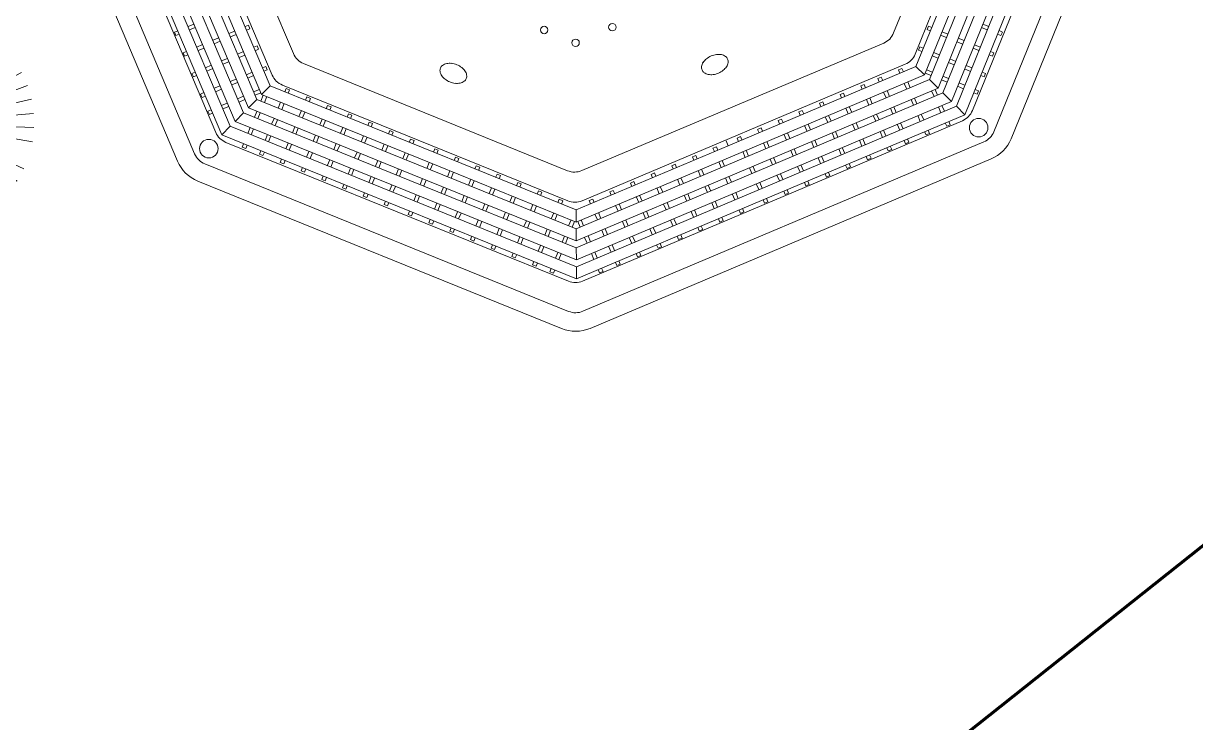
# Model space of a CAD drawing. Header units: millimetres. Extents: x 111 to 1506, y 14 to 566.
# Drawn here: x 240.35 to 243.505, y 124.364 to 126.247 of the extents above; entities that cross this region are included whole.
import ezdxf

# ---------------------------------------------------------------- set-up
doc = ezdxf.new("R2010")
doc.units = ezdxf.units.MM
for name, color, linetype, lineweight in [('G', 254, 'Continuous', 5), ('PALMERAS114', 114, 'Continuous', 5), ('PLUMA 0.05', 240, 'Continuous', 5)]:
    doc.layers.add(name, color=color, linetype=linetype, lineweight=lineweight)
doc.styles.add('ATTR', font='romans.shx', dxfattribs={"width": 0.8, "height": 2.52})

# ---------------------------------------------------------------- blocks, each defined once
blk = doc.blocks.new('EVG7')
for p, q in [((-3.91, 19.67), (-9.01, 58.4)), ((1.55, 19.67), (6.65, 58.4)), ((-9.21, 18.3), (-24.14, 54.35)), ((-6.59, 19.1), (-16.71, 56.87)), ((4.23, 19.1), (14.35, 56.87)), ((6.85, 18.3), (21.78, 54.35)), ((-13.82, 15.38), (-37.7, 46.51)), ((-11.62, 16.99), (-31.18, 50.87)), ((9.26, 16.99), (28.82, 50.87)), ((-16, 13.74), (-43.6, 41.34)), ((-17.84, 11.7), (-48.78, 35.44)), ((15.48, 11.7), (46.42, 35.44)), ((17.04, 9.43), (50.78, 28.91)), ((-20.59, 6.96), (-56.61, 21.87)), ((18.24, 6.96), (54.25, 21.87)), ((-21.61, 4.39), (-59.13, 14.44)), ((19.8, 1.68), (58.31, 6.74)), ((-22.19, -1.09), (-61.18, -1.09)), ((-22.16, -3.85), (-60.66, -8.92)), ((19.8, -3.85), (58.31, -8.92)), ((19.83, -1.09), (58.82, -1.09)), ((-20.59, -9.13), (-56.61, -24.05)), ((-19.4, -11.61), (-53.14, -31.09)), ((19.25, -6.56), (56.78, -16.62)), ((-17.84, -13.87), (-48.78, -37.61)), ((-13.82, -17.56), (-37.7, -48.69)), ((-11.62, -19.17), (-31.18, -53.05)), ((9.26, -19.17), (28.82, -53.05)), ((11.46, -17.56), (35.35, -48.69)), ((13.64, -15.91), (41.25, -43.51)), ((15.48, -13.87), (46.42, -37.61)), ((-9.21, -20.47), (-24.14, -56.52)), ((-6.59, -21.27), (-16.71, -59.04)), ((-3.91, -21.84), (-9.01, -60.57)), ((-1.18, -22.12), (-1.18, -61.09)), ((4.23, -21.27), (14.35, -59.04)), ((6.85, -20.47), (21.78, -56.52))]:
    blk.add_line(p, q)
at = {"style": 'ATTR', "width": 0.8, "flags": 9}
blk.add_attdef('ESTCODE', (0, 0), '', height=0.7, dxfattribs=at)
blk = doc.blocks.new('ala')
at = {"layer": 'PLUMA 0.05', "color": 25}
for p, q in [((1562.9436, 61.8153), (1561.8865, 61.8153)), ((1563.8079, 60.9717), (1562.979, 61.8007)), ((1562.9126, 61.7403), (1561.9175, 61.7403)), ((1562.9304, 61.7259), (1562.415, 61.7259)), ((1562.6862, 61.7259), (1562.6862, 61.7355)), ((1562.6862, 61.7355), (1562.6962, 61.7355)), ((1562.6962, 61.7355), (1562.6962, 61.7259)), ((1562.7465, 61.7259), (1562.7465, 61.7355)), ((1562.7465, 61.7355), (1562.7565, 61.7355)), ((1562.7565, 61.7355), (1562.7565, 61.7259)), ((1562.8067, 61.7259), (1562.8067, 61.7355)), ((1562.8067, 61.7355), (1562.8167, 61.7355)), ((1562.8167, 61.7355), (1562.8167, 61.7259)), ((1562.857, 61.7259), (1562.857, 61.7355)), ((1562.857, 61.7355), (1562.867, 61.7355)), ((1562.867, 61.7355), (1562.867, 61.7259)), ((1562.9179, 61.6959), (1562.9304, 61.7259)), ((1562.9304, 61.7259), (1563.3687, 61.2875)), ((1563.7329, 60.9407), (1562.9479, 61.7257)), ((1562.9179, 61.6959), (1562.415, 61.6959)), ((1562.6862, 61.6788), (1562.6862, 61.6959)), ((1562.6962, 61.6959), (1562.6962, 61.6788)), ((1562.7465, 61.6788), (1562.7465, 61.6959)), ((1562.7565, 61.6959), (1562.7565, 61.6788)), ((1562.8067, 61.6788), (1562.8067, 61.6959)), ((1562.8167, 61.6959), (1562.8167, 61.6788)), ((1562.857, 61.6788), (1562.857, 61.6959)), ((1562.867, 61.6959), (1562.867, 61.6788)), ((1562.9179, 61.6959), (1563.3475, 61.2663)), ((1562.9708, 61.6991), (1562.9639, 61.6923)), ((1562.9778, 61.6921), (1562.9708, 61.6991)), ((1562.971, 61.6852), (1562.9778, 61.6921)), ((1562.9109, 61.6788), (1562.415, 61.6788)), ((1562.8984, 61.6488), (1562.9109, 61.6788)), ((1562.9109, 61.6788), (1563.3355, 61.2542)), ((1562.9427, 61.6711), (1562.9307, 61.659)), ((1562.9377, 61.652), (1562.9498, 61.664)), ((1562.8984, 61.6488), (1562.415, 61.6488)), ((1562.8914, 61.6318), (1562.415, 61.6318)), ((1562.7465, 61.6318), (1562.7465, 61.6488)), ((1562.7565, 61.6488), (1562.7565, 61.6318)), ((1562.8067, 61.6318), (1562.8067, 61.6488)), ((1562.8167, 61.6488), (1562.8167, 61.6318)), ((1562.857, 61.6318), (1562.857, 61.6488)), ((1562.867, 61.6488), (1562.867, 61.6318)), ((1562.8789, 61.6018), (1562.8914, 61.6318)), ((1562.8914, 61.6318), (1563.3022, 61.221)), ((1562.9094, 61.6378), (1562.8974, 61.6258)), ((1562.8984, 61.6488), (1563.3143, 61.233)), ((1562.9045, 61.6187), (1562.9165, 61.6308)), ((1562.9853, 61.6285), (1562.9733, 61.6164)), ((1563.0134, 61.6565), (1563.0065, 61.6497)), ((1563.0204, 61.6495), (1563.0134, 61.6565)), ((1563.0136, 61.6426), (1563.0204, 61.6495)), ((1562.8789, 61.6018), (1562.415, 61.6018)), ((1562.7465, 61.5847), (1562.7465, 61.6018)), ((1562.7565, 61.6018), (1562.7565, 61.5847)), ((1562.8067, 61.5847), (1562.8067, 61.6018)), ((1562.8167, 61.6018), (1562.8167, 61.5847)), ((1562.857, 61.5847), (1562.857, 61.6018)), ((1562.867, 61.6018), (1562.867, 61.5847)), ((1562.8789, 61.6018), (1563.281, 61.1997)), ((1562.9803, 61.6094), (1562.9924, 61.6214)), ((1563.056, 61.6139), (1563.0492, 61.6071)), ((1563.0631, 61.6068), (1563.056, 61.6139)), ((1563.0562, 61.6), (1563.0631, 61.6068)), ((1562.8719, 61.5847), (1562.415, 61.5847)), ((1562.8595, 61.5547), (1562.8719, 61.5847)), ((1562.8719, 61.5847), (1563.2689, 61.1877)), ((1562.9521, 61.5952), (1562.94, 61.5832)), ((1562.9471, 61.5761), (1562.9591, 61.5881)), ((1563.0279, 61.5859), (1563.0159, 61.5738)), ((1563.023, 61.5668), (1563.035, 61.5788)), ((1563.0915, 61.5784), (1563.0847, 61.5716)), ((1563.0986, 61.5713), (1563.0915, 61.5784)), ((1563.0918, 61.5645), (1563.0986, 61.5713)), ((1562.8297, 61.5403), (1562.0004, 61.5403)), ((1562.8595, 61.5547), (1562.415, 61.5547)), ((1562.7465, 61.5451), (1562.7465, 61.5547)), ((1562.7465, 61.5451), (1562.7565, 61.5451)), ((1562.7565, 61.5547), (1562.7565, 61.5451)), ((1562.8067, 61.5451), (1562.8067, 61.5547)), ((1562.8067, 61.5451), (1562.8167, 61.5451)), ((1562.8167, 61.5547), (1562.8167, 61.5451)), ((1562.8595, 61.5547), (1563.2477, 61.1665)), ((1562.9188, 61.5619), (1562.9067, 61.5499)), ((1562.9138, 61.5428), (1562.9259, 61.5549)), ((1562.9947, 61.5526), (1562.9826, 61.5405)), ((1562.9897, 61.5335), (1563.0017, 61.5455)), ((1563.0635, 61.5503), (1563.0514, 61.5383)), ((1563.0585, 61.5312), (1563.0706, 61.5433)), ((1563.1341, 61.5358), (1563.1273, 61.5289)), ((1563.1412, 61.5287), (1563.1341, 61.5358)), ((1563.5329, 60.8578), (1562.8651, 61.5257)), ((1562.8855, 61.5287), (1562.8787, 61.5218)), ((1562.8858, 61.5148), (1562.8787, 61.5218)), ((1562.8858, 61.5148), (1562.8926, 61.5216)), ((1562.9614, 61.5193), (1562.9493, 61.5073)), ((1562.9564, 61.5002), (1562.9685, 61.5123)), ((1563.0302, 61.5171), (1563.0181, 61.505)), ((1563.0252, 61.4979), (1563.0373, 61.51)), ((1563.1061, 61.5077), (1563.094, 61.4957)), ((1563.1344, 61.5219), (1563.1412, 61.5287)), ((1562.9281, 61.4861), (1562.9213, 61.4792)), ((1562.9284, 61.4722), (1562.9213, 61.4792)), ((1562.9284, 61.4722), (1562.9352, 61.479)), ((1562.9969, 61.4838), (1562.9849, 61.4717)), ((1562.9919, 61.4647), (1563.004, 61.4767)), ((1563.0728, 61.4745), (1563.0608, 61.4624)), ((1563.1011, 61.4886), (1563.1132, 61.5007)), ((1563.1767, 61.4932), (1563.1699, 61.4863)), ((1563.1838, 61.4861), (1563.1767, 61.4932)), ((1563.177, 61.4793), (1563.1838, 61.4861)), ((1562.7986, 61.4653), (1562.0314, 61.4653)), ((1563.4579, 60.8268), (1562.834, 61.4507)), ((1562.9637, 61.4505), (1562.9568, 61.4437)), ((1562.9639, 61.4366), (1562.9568, 61.4437)), ((1562.9639, 61.4366), (1562.9707, 61.4434)), ((1563.0395, 61.4412), (1563.0275, 61.4291)), ((1563.0678, 61.4553), (1563.0799, 61.4674)), ((1563.1487, 61.4651), (1563.1366, 61.4531)), ((1563.1437, 61.446), (1563.1558, 61.458)), ((1563.2194, 61.4505), (1563.2125, 61.4437)), ((1563.2264, 61.4435), (1563.2194, 61.4505)), ((1563.2196, 61.4367), (1563.2264, 61.4435)), ((1563.0063, 61.4079), (1562.9994, 61.4011)), ((1563.0346, 61.422), (1563.0466, 61.4341)), ((1563.1154, 61.4318), (1563.1034, 61.4198)), ((1563.1104, 61.4127), (1563.1225, 61.4248)), ((1563.1913, 61.4225), (1563.1793, 61.4104)), ((1563.1863, 61.4034), (1563.1984, 61.4154)), ((1563.262, 61.4079), (1563.2551, 61.4011)), ((1563.269, 61.4009), (1563.262, 61.4079)), ((1563.0065, 61.394), (1562.9994, 61.4011)), ((1563.0065, 61.394), (1563.0133, 61.4008)), ((1563.0822, 61.3986), (1563.0701, 61.3865)), ((1563.0772, 61.3794), (1563.0892, 61.3915)), ((1563.158, 61.3892), (1563.146, 61.3772)), ((1563.1531, 61.3701), (1563.1651, 61.3822)), ((1563.2339, 61.3799), (1563.2219, 61.3678)), ((1563.2622, 61.394), (1563.269, 61.4009)), ((1563.0489, 61.3653), (1563.0421, 61.3585)), ((1563.0491, 61.3514), (1563.0421, 61.3585)), ((1563.0491, 61.3514), (1563.0559, 61.3582)), ((1563.1248, 61.356), (1563.1127, 61.3439)), ((1563.1198, 61.3368), (1563.1318, 61.3489)), ((1563.2007, 61.3466), (1563.1886, 61.3346)), ((1563.2289, 61.3608), (1563.241, 61.3728)), ((1563.3046, 61.3653), (1563.2978, 61.3585)), ((1563.3116, 61.3583), (1563.3046, 61.3653)), ((1563.3048, 61.3514), (1563.3116, 61.3583)), ((1563.0915, 61.3227), (1563.0847, 61.3159)), ((1563.0917, 61.3088), (1563.0847, 61.3159)), ((1563.0917, 61.3088), (1563.0986, 61.3156)), ((1563.1674, 61.3133), (1563.1553, 61.3013)), ((1563.1957, 61.3275), (1563.2077, 61.3395)), ((1563.2765, 61.3373), (1563.2645, 61.3252)), ((1563.2716, 61.3182), (1563.2836, 61.3302)), ((1563.3472, 61.3227), (1563.3404, 61.3159)), ((1563.3543, 61.3156), (1563.3472, 61.3227)), ((1563.3474, 61.3088), (1563.3543, 61.3156)), ((1563.1624, 61.2942), (1563.1744, 61.3063)), ((1563.2433, 61.304), (1563.2312, 61.2919)), ((1563.2383, 61.2849), (1563.2503, 61.2969)), ((1563.3191, 61.2947), (1563.3071, 61.2826)), ((1563.3142, 61.2755), (1563.3262, 61.2876)), ((1563.7331, 60.9231), (1563.3687, 61.2875)), ((1563.1341, 61.2801), (1563.1273, 61.2732)), ((1563.1343, 61.2662), (1563.1273, 61.2732)), ((1563.1343, 61.2662), (1563.1412, 61.273)), ((1563.21, 61.2707), (1563.1979, 61.2587)), ((1563.205, 61.2516), (1563.2171, 61.2637)), ((1563.2859, 61.2614), (1563.2738, 61.2493)), ((1563.2809, 61.2423), (1563.2929, 61.2543)), ((1563.6861, 60.9036), (1563.3355, 61.2542)), ((1563.7031, 60.9107), (1563.3475, 61.2663)), ((1563.39, 61.2662), (1563.3969, 61.273)), ((1563.3969, 61.273), (1563.4039, 61.266)), ((1563.4039, 61.266), (1563.3971, 61.2591)), ((1563.1767, 61.2375), (1563.1699, 61.2306)), ((1563.177, 61.2236), (1563.1699, 61.2306)), ((1563.177, 61.2236), (1563.1838, 61.2304)), ((1563.2526, 61.2281), (1563.2405, 61.2161)), ((1563.2476, 61.209), (1563.2597, 61.2211)), ((1563.639, 60.8841), (1563.3022, 61.221)), ((1563.6561, 60.8912), (1563.3143, 61.233)), ((1563.3568, 61.2329), (1563.3688, 61.245)), ((1563.3759, 61.2379), (1563.3638, 61.2259)), ((1563.4327, 61.2236), (1563.4395, 61.2304)), ((1563.4395, 61.2304), (1563.4466, 61.2233)), ((1563.4466, 61.2233), (1563.4397, 61.2165)), ((1563.2193, 61.1948), (1563.2125, 61.188)), ((1563.2196, 61.181), (1563.2125, 61.188)), ((1563.2196, 61.181), (1563.2264, 61.1878)), ((1563.592, 60.8647), (1563.2689, 61.1877)), ((1563.609, 60.8717), (1563.281, 61.1997)), ((1563.3235, 61.1997), (1563.3356, 61.2117)), ((1563.3426, 61.2046), (1563.3306, 61.1926)), ((1563.3994, 61.1903), (1563.4114, 61.2024)), ((1563.4185, 61.1953), (1563.4065, 61.1833)), ((1563.4753, 61.181), (1563.4821, 61.1878)), ((1563.4821, 61.1878), (1563.4892, 61.1807)), ((1563.2477, 61.1665), (1563.2375, 61.1563)), ((1563.5619, 60.8522), (1563.2477, 61.1665)), ((1563.2902, 61.1664), (1563.3023, 61.1784)), ((1563.3094, 61.1714), (1563.2973, 61.1593)), ((1563.3661, 61.157), (1563.3782, 61.1691)), ((1563.3852, 61.162), (1563.3732, 61.15)), ((1563.442, 61.1477), (1563.4541, 61.1598)), ((1563.4892, 61.1807), (1563.4823, 61.1739)), ((1563.2622, 61.1383), (1563.269, 61.1452)), ((1563.2622, 61.1383), (1563.2693, 61.1313)), ((1563.2761, 61.1381), (1563.2693, 61.1313)), ((1563.3328, 61.1238), (1563.3449, 61.1358)), ((1563.352, 61.1288), (1563.3399, 61.1167)), ((1563.4087, 61.1144), (1563.4208, 61.1265)), ((1563.4611, 61.1527), (1563.4491, 61.1406)), ((1563.5179, 61.1384), (1563.5247, 61.1452)), ((1563.5247, 61.1452), (1563.5318, 61.1381)), ((1563.5318, 61.1381), (1563.525, 61.1313)), ((1563.3048, 61.0957), (1563.3116, 61.1026)), ((1563.3048, 61.0957), (1563.3119, 61.0887)), ((1563.3187, 61.0955), (1563.3119, 61.0887)), ((1563.3754, 61.0812), (1563.3875, 61.0932)), ((1563.4278, 61.1194), (1563.4158, 61.1074)), ((1563.4846, 61.1051), (1563.4967, 61.1172)), ((1563.5037, 61.1101), (1563.4917, 61.098)), ((1563.5605, 61.0958), (1563.5673, 61.1026)), ((1563.5673, 61.1026), (1563.5744, 61.0955)), ((1563.5744, 61.0955), (1563.5676, 61.0887)), ((1563.3474, 61.0531), (1563.3542, 61.0599)), ((1563.3946, 61.0861), (1563.3825, 61.0741)), ((1563.4513, 61.0718), (1563.4634, 61.0839)), ((1563.4705, 61.0768), (1563.4584, 61.0648)), ((1563.5272, 61.0625), (1563.5393, 61.0745)), ((1563.5463, 61.0675), (1563.5343, 61.0554)), ((1563.6031, 61.0532), (1563.6099, 61.06)), ((1563.6099, 61.06), (1563.617, 61.0529)), ((1563.3474, 61.0531), (1563.3545, 61.046)), ((1563.3613, 61.0529), (1563.3545, 61.046)), ((1563.4181, 61.0385), (1563.4301, 61.0506)), ((1563.4372, 61.0435), (1563.4251, 61.0315)), ((1563.4939, 61.0292), (1563.506, 61.0413)), ((1563.5131, 61.0342), (1563.501, 61.0221)), ((1563.5698, 61.0199), (1563.5819, 61.0319)), ((1563.617, 61.0529), (1563.6102, 61.0461)), ((1563.39, 61.0105), (1563.3968, 61.0173)), ((1563.39, 61.0105), (1563.3971, 61.0034)), ((1563.4039, 61.0103), (1563.3971, 61.0034)), ((1563.4607, 60.9959), (1563.4727, 61.008)), ((1563.4798, 61.0009), (1563.4677, 60.9889)), ((1563.5366, 60.9866), (1563.5486, 60.9987)), ((1563.589, 61.0249), (1563.5769, 61.0128)), ((1563.6457, 61.0105), (1563.6525, 61.0174)), ((1563.6525, 61.0174), (1563.6596, 61.0103)), ((1563.6596, 61.0103), (1563.6528, 61.0035)), ((1563.4326, 60.9679), (1563.4394, 60.9747)), ((1563.4326, 60.9679), (1563.4397, 60.9608)), ((1563.4465, 60.9676), (1563.4397, 60.9608)), ((1563.5033, 60.9533), (1563.5153, 60.9654)), ((1563.5557, 60.9916), (1563.5436, 60.9795)), ((1563.6124, 60.9773), (1563.6245, 60.9893)), ((1563.6316, 60.9823), (1563.6195, 60.9702)), ((1563.6813, 60.975), (1563.6881, 60.9818)), ((1563.6881, 60.9818), (1563.6951, 60.9748)), ((1563.6951, 60.9748), (1563.6883, 60.9679)), ((1563.5224, 60.9583), (1563.5103, 60.9463)), ((1563.5792, 60.944), (1563.5912, 60.956)), ((1563.5983, 60.949), (1563.5862, 60.9369)), ((1563.648, 60.9417), (1563.66, 60.9538)), ((1563.6671, 60.9467), (1563.6551, 60.9347)), ((1563.8225, 60.9364), (1563.8225, 59.8792)), ((1563.4752, 60.9253), (1563.4821, 60.9321)), ((1563.4752, 60.9253), (1563.4823, 60.9182)), ((1563.4891, 60.925), (1563.4823, 60.9182)), ((1563.5459, 60.9107), (1563.5579, 60.9228)), ((1563.565, 60.9157), (1563.553, 60.9036)), ((1563.6147, 60.9084), (1563.6268, 60.9205)), ((1563.6338, 60.9134), (1563.6218, 60.9014)), ((1563.6561, 60.8912), (1563.6861, 60.9036)), ((1563.6861, 60.9036), (1563.6861, 60.4078)), ((1563.7031, 60.9107), (1563.7331, 60.9231)), ((1563.7031, 60.9107), (1563.7031, 60.4078)), ((1563.7331, 60.9231), (1563.7331, 60.4078)), ((1563.7475, 60.9053), (1563.7475, 59.9103)), ((1563.5178, 60.8827), (1563.5247, 60.8895)), ((1563.5178, 60.8827), (1563.5249, 60.8756)), ((1563.5317, 60.8824), (1563.5249, 60.8756)), ((1563.5814, 60.8752), (1563.5935, 60.8872)), ((1563.6006, 60.8802), (1563.5885, 60.8681)), ((1563.609, 60.8717), (1563.639, 60.8841)), ((1563.609, 60.8717), (1563.609, 60.4078)), ((1563.639, 60.8841), (1563.639, 60.4078)), ((1563.6561, 60.8912), (1563.6561, 60.4078)), ((1563.5619, 60.8522), (1563.592, 60.8647)), ((1563.5619, 60.8522), (1563.5619, 60.4078)), ((1563.592, 60.8647), (1563.592, 60.4078)), ((1563.609, 60.8598), (1563.592, 60.8598)), ((1563.592, 60.8498), (1563.609, 60.8498)), ((1563.6561, 60.8598), (1563.639, 60.8598)), ((1563.639, 60.8498), (1563.6561, 60.8498)), ((1563.7031, 60.8598), (1563.6861, 60.8598)), ((1563.6861, 60.8498), (1563.7031, 60.8498)), ((1563.7428, 60.8598), (1563.7331, 60.8598)), ((1563.7331, 60.8498), (1563.7428, 60.8498)), ((1563.7428, 60.8498), (1563.7428, 60.8598)), ((1563.5475, 60.8225), (1563.5475, 59.9931)), ((1563.5619, 60.8095), (1563.5523, 60.8095)), ((1563.5523, 60.7995), (1563.5523, 60.8095)), ((1563.609, 60.8095), (1563.592, 60.8095)), ((1563.6561, 60.8095), (1563.639, 60.8095)), ((1563.7031, 60.8095), (1563.6861, 60.8095)), ((1563.7428, 60.8095), (1563.7331, 60.8095)), ((1563.7428, 60.7995), (1563.7428, 60.8095)), ((1563.4725, 60.7914), (1563.4725, 60.0242)), ((1563.5523, 60.7995), (1563.5619, 60.7995)), ((1563.592, 60.7995), (1563.609, 60.7995)), ((1563.639, 60.7995), (1563.6561, 60.7995)), ((1563.6861, 60.7995), (1563.7031, 60.7995)), ((1563.7331, 60.7995), (1563.7428, 60.7995)), ((1563.5619, 60.7492), (1563.5523, 60.7492)), ((1563.5523, 60.7392), (1563.5523, 60.7492)), ((1563.609, 60.7492), (1563.592, 60.7492)), ((1563.6561, 60.7492), (1563.639, 60.7492)), ((1563.7031, 60.7492), (1563.6861, 60.7492)), ((1563.7428, 60.7492), (1563.7331, 60.7492)), ((1563.7428, 60.7392), (1563.7428, 60.7492)), ((1563.5523, 60.7392), (1563.5619, 60.7392)), ((1563.592, 60.7392), (1563.609, 60.7392)), ((1563.639, 60.7392), (1563.6561, 60.7392)), ((1563.6861, 60.7392), (1563.7031, 60.7392)), ((1563.7331, 60.7392), (1563.7428, 60.7392)), ((1563.5619, 60.689), (1563.5523, 60.689)), ((1563.5523, 60.679), (1563.5523, 60.689)), ((1563.609, 60.689), (1563.592, 60.689)), ((1563.6561, 60.689), (1563.639, 60.689)), ((1563.7031, 60.689), (1563.6861, 60.689)), ((1563.7428, 60.689), (1563.7331, 60.689)), ((1563.7428, 60.679), (1563.7428, 60.689)), ((1563.5523, 60.679), (1563.5619, 60.679)), ((1563.592, 60.679), (1563.609, 60.679)), ((1563.639, 60.679), (1563.6561, 60.679)), ((1563.6861, 60.679), (1563.7031, 60.679)), ((1563.7331, 60.679), (1563.7428, 60.679)), ((1563.5619, 60.6287), (1563.5523, 60.6287)), ((1563.5523, 60.6187), (1563.5523, 60.6287)), ((1563.5523, 60.6187), (1563.5619, 60.6187)), ((1563.609, 60.6287), (1563.592, 60.6287)), ((1563.592, 60.6187), (1563.609, 60.6187)), ((1563.6561, 60.6287), (1563.639, 60.6287)), ((1563.639, 60.6187), (1563.6561, 60.6187)), ((1563.7031, 60.6287), (1563.6861, 60.6287)), ((1563.6861, 60.6187), (1563.7031, 60.6187)), ((1563.7428, 60.6287), (1563.7331, 60.6287)), ((1563.7331, 60.6187), (1563.7428, 60.6187)), ((1563.7428, 60.6187), (1563.7428, 60.6287)), ((1563.5619, 60.5685), (1563.5523, 60.5685)), ((1563.5523, 60.5585), (1563.5523, 60.5685)), ((1563.5523, 60.5585), (1563.5619, 60.5585)), ((1563.609, 60.5685), (1563.592, 60.5685)), ((1563.592, 60.5585), (1563.609, 60.5585)), ((1563.6561, 60.5685), (1563.639, 60.5685)), ((1563.639, 60.5585), (1563.6561, 60.5585)), ((1563.7031, 60.5685), (1563.6861, 60.5685)), ((1563.6861, 60.5585), (1563.7031, 60.5585)), ((1563.7428, 60.5685), (1563.7331, 60.5685)), ((1563.7331, 60.5585), (1563.7428, 60.5585)), ((1563.7428, 60.5585), (1563.7428, 60.5685)), ((1563.5619, 60.5082), (1563.5523, 60.5082)), ((1563.5523, 60.4982), (1563.5523, 60.5082)), ((1563.5523, 60.4982), (1563.5619, 60.4982)), ((1563.609, 60.5082), (1563.592, 60.5082)), ((1563.592, 60.4982), (1563.609, 60.4982)), ((1563.6561, 60.5082), (1563.639, 60.5082)), ((1563.639, 60.4982), (1563.6561, 60.4982)), ((1563.7031, 60.5082), (1563.6861, 60.5082)), ((1563.6861, 60.4982), (1563.7031, 60.4982)), ((1563.7428, 60.5082), (1563.7331, 60.5082)), ((1563.7331, 60.4982), (1563.7428, 60.4982)), ((1563.7428, 60.4982), (1563.7428, 60.5082)), ((1563.5619, 60.4479), (1563.5523, 60.4479)), ((1563.5523, 60.4379), (1563.5523, 60.4479)), ((1563.5523, 60.4379), (1563.5619, 60.4379)), ((1563.609, 60.4479), (1563.592, 60.4479)), ((1563.592, 60.4379), (1563.609, 60.4379)), ((1563.6561, 60.4479), (1563.639, 60.4479)), ((1563.639, 60.4379), (1563.6561, 60.4379)), ((1563.7031, 60.4479), (1563.6861, 60.4479)), ((1563.6861, 60.4379), (1563.7031, 60.4379)), ((1563.7428, 60.4479), (1563.7331, 60.4479)), ((1563.7331, 60.4379), (1563.7428, 60.4379)), ((1563.7428, 60.4379), (1563.7428, 60.4479)), ((1563.5619, 59.9634), (1563.5619, 60.4078)), ((1563.592, 59.951), (1563.592, 60.4078)), ((1563.609, 59.9439), (1563.609, 60.4078)), ((1563.639, 59.9315), (1563.639, 60.4078)), ((1563.6561, 59.9244), (1563.6561, 60.4078)), ((1563.6861, 59.912), (1563.6861, 60.4078)), ((1563.7031, 59.9049), (1563.7031, 60.4078)), ((1563.7331, 59.8925), (1563.7331, 60.4078)), ((1563.5523, 60.3777), (1563.5523, 60.3677)), ((1563.5523, 60.3777), (1563.5619, 60.3777)), ((1563.5619, 60.3677), (1563.5523, 60.3677)), ((1563.592, 60.3777), (1563.609, 60.3777)), ((1563.609, 60.3677), (1563.592, 60.3677)), ((1563.639, 60.3777), (1563.6561, 60.3777)), ((1563.6561, 60.3677), (1563.639, 60.3677)), ((1563.6861, 60.3777), (1563.7031, 60.3777)), ((1563.7031, 60.3677), (1563.6861, 60.3677)), ((1563.7331, 60.3777), (1563.7428, 60.3777)), ((1563.7428, 60.3677), (1563.7331, 60.3677)), ((1563.7428, 60.3777), (1563.7428, 60.3677)), ((1563.5523, 60.3174), (1563.5523, 60.3074)), ((1563.5523, 60.3174), (1563.5619, 60.3174)), ((1563.5619, 60.3074), (1563.5523, 60.3074)), ((1563.592, 60.3174), (1563.609, 60.3174)), ((1563.609, 60.3074), (1563.592, 60.3074)), ((1563.639, 60.3174), (1563.6561, 60.3174)), ((1563.6561, 60.3074), (1563.639, 60.3074)), ((1563.6861, 60.3174), (1563.7031, 60.3174)), ((1563.7031, 60.3074), (1563.6861, 60.3074)), ((1563.7331, 60.3174), (1563.7428, 60.3174)), ((1563.7428, 60.3074), (1563.7331, 60.3074)), ((1563.7428, 60.3174), (1563.7428, 60.3074)), ((1563.5523, 60.2572), (1563.5523, 60.2472)), ((1563.5523, 60.2572), (1563.5619, 60.2572)), ((1563.5619, 60.2472), (1563.5523, 60.2472)), ((1563.592, 60.2572), (1563.609, 60.2572)), ((1563.609, 60.2472), (1563.592, 60.2472)), ((1563.639, 60.2572), (1563.6561, 60.2572)), ((1563.6561, 60.2472), (1563.639, 60.2472)), ((1563.6861, 60.2572), (1563.7031, 60.2572)), ((1563.7031, 60.2472), (1563.6861, 60.2472)), ((1563.7331, 60.2572), (1563.7428, 60.2572)), ((1563.7428, 60.2472), (1563.7331, 60.2472)), ((1563.7428, 60.2572), (1563.7428, 60.2472)), ((1563.5523, 60.1969), (1563.5523, 60.1869)), ((1563.5523, 60.1969), (1563.5619, 60.1969)), ((1563.5619, 60.1869), (1563.5523, 60.1869)), ((1563.592, 60.1969), (1563.609, 60.1969)), ((1563.609, 60.1869), (1563.592, 60.1869)), ((1563.639, 60.1969), (1563.6561, 60.1969)), ((1563.6561, 60.1869), (1563.639, 60.1869)), ((1563.6861, 60.1969), (1563.7031, 60.1969)), ((1563.7031, 60.1869), (1563.6861, 60.1869)), ((1563.7331, 60.1969), (1563.7428, 60.1969)), ((1563.7428, 60.1869), (1563.7331, 60.1869)), ((1563.7428, 60.1969), (1563.7428, 60.1869)), ((1563.5523, 60.1366), (1563.5523, 60.1266)), ((1563.5523, 60.1366), (1563.5619, 60.1366)), ((1563.5619, 60.1266), (1563.5523, 60.1266)), ((1563.592, 60.1366), (1563.609, 60.1366)), ((1563.609, 60.1266), (1563.592, 60.1266)), ((1563.639, 60.1366), (1563.6561, 60.1366)), ((1563.6561, 60.1266), (1563.639, 60.1266)), ((1563.6861, 60.1366), (1563.7031, 60.1366)), ((1563.7031, 60.1266), (1563.6861, 60.1266)), ((1563.7331, 60.1366), (1563.7428, 60.1366)), ((1563.7428, 60.1266), (1563.7331, 60.1266)), ((1563.7428, 60.1366), (1563.7428, 60.1266)), ((1563.5523, 60.0764), (1563.5523, 60.0664)), ((1563.5523, 60.0764), (1563.5619, 60.0764)), ((1563.5619, 60.0664), (1563.5523, 60.0664)), ((1563.592, 60.0764), (1563.609, 60.0764)), ((1563.609, 60.0664), (1563.592, 60.0664)), ((1563.639, 60.0764), (1563.6561, 60.0764)), ((1563.6561, 60.0664), (1563.639, 60.0664)), ((1563.6861, 60.0764), (1563.7031, 60.0764)), ((1563.7031, 60.0664), (1563.6861, 60.0664)), ((1563.7331, 60.0764), (1563.7428, 60.0764)), ((1563.7428, 60.0664), (1563.7331, 60.0664)), ((1563.7428, 60.0764), (1563.7428, 60.0664)), ((1563.4579, 59.9888), (1562.834, 59.365)), ((1563.5523, 60.0161), (1563.5523, 60.0061)), ((1563.5523, 60.0161), (1563.5619, 60.0161)), ((1563.5619, 60.0061), (1563.5523, 60.0061)), ((1563.592, 60.0161), (1563.609, 60.0161)), ((1563.609, 60.0061), (1563.592, 60.0061)), ((1563.639, 60.0161), (1563.6561, 60.0161)), ((1563.6561, 60.0061), (1563.639, 60.0061)), ((1563.6861, 60.0161), (1563.7031, 60.0161)), ((1563.7031, 60.0061), (1563.6861, 60.0061)), ((1563.7331, 60.0161), (1563.7428, 60.0161)), ((1563.7428, 60.0061), (1563.7331, 60.0061)), ((1563.7428, 60.0161), (1563.7428, 60.0061)), ((1563.5329, 59.9578), (1562.8651, 59.29)), ((1563.5619, 59.9634), (1563.2477, 59.6491)), ((1563.5619, 59.9634), (1563.592, 59.951)), ((1563.592, 59.9658), (1563.609, 59.9658)), ((1563.609, 59.9558), (1563.592, 59.9558)), ((1563.639, 59.9658), (1563.6561, 59.9658)), ((1563.6561, 59.9558), (1563.639, 59.9558)), ((1563.6861, 59.9658), (1563.7031, 59.9658)), ((1563.7031, 59.9558), (1563.6861, 59.9558)), ((1563.7331, 59.9658), (1563.7428, 59.9658)), ((1563.7428, 59.9558), (1563.7331, 59.9558)), ((1563.7428, 59.9658), (1563.7428, 59.9558)), ((1563.592, 59.951), (1563.2689, 59.6279)), ((1563.609, 59.9439), (1563.281, 59.6159)), ((1563.639, 59.9315), (1563.3022, 59.5947)), ((1563.6561, 59.9244), (1563.3143, 59.5826)), ((1563.5178, 59.9329), (1563.5249, 59.94)), ((1563.5178, 59.9329), (1563.5247, 59.9261)), ((1563.5317, 59.9332), (1563.5249, 59.94)), ((1563.5814, 59.9404), (1563.5935, 59.9284)), ((1563.6006, 59.9355), (1563.5885, 59.9475)), ((1563.609, 59.9439), (1563.639, 59.9315)), ((1563.6561, 59.9244), (1563.6861, 59.912)), ((1563.6861, 59.912), (1563.3355, 59.5614)), ((1563.7031, 59.9049), (1563.3475, 59.5493)), ((1563.7331, 59.8925), (1563.3687, 59.5281)), ((1563.4752, 59.8903), (1563.4823, 59.8974)), ((1563.4891, 59.8906), (1563.4823, 59.8974)), ((1563.5459, 59.9049), (1563.5579, 59.8928)), ((1563.565, 59.8999), (1563.553, 59.912)), ((1563.6147, 59.9072), (1563.6268, 59.8951)), ((1563.6338, 59.9022), (1563.6218, 59.9142)), ((1563.7031, 59.9049), (1563.7331, 59.8925)), ((1563.7329, 59.8749), (1562.9479, 59.09)), ((1563.4752, 59.8903), (1563.4821, 59.8835)), ((1563.5033, 59.8623), (1563.5153, 59.8502)), ((1563.5224, 59.8573), (1563.5103, 59.8694)), ((1563.5792, 59.8716), (1563.5912, 59.8596)), ((1563.5983, 59.8666), (1563.5862, 59.8787)), ((1563.648, 59.8739), (1563.66, 59.8618)), ((1563.6671, 59.8689), (1563.6551, 59.881)), ((1563.8079, 59.8439), (1562.979, 59.015)), ((1563.4326, 59.8477), (1563.4397, 59.8548)), ((1563.4326, 59.8477), (1563.4394, 59.8409)), ((1563.4465, 59.848), (1563.4397, 59.8548)), ((1563.5557, 59.824), (1563.5436, 59.8361)), ((1563.6124, 59.8384), (1563.6245, 59.8263)), ((1563.6316, 59.8334), (1563.6195, 59.8454)), ((1563.6813, 59.8406), (1563.6881, 59.8338)), ((1563.6881, 59.8338), (1563.6951, 59.8409)), ((1563.6951, 59.8409), (1563.6883, 59.8477)), ((1563.4607, 59.8197), (1563.4727, 59.8076)), ((1563.4798, 59.8147), (1563.4677, 59.8268)), ((1563.5366, 59.829), (1563.5486, 59.817)), ((1563.589, 59.7908), (1563.5769, 59.8028)), ((1563.6457, 59.8051), (1563.6525, 59.7983)), ((1563.6525, 59.7983), (1563.6596, 59.8053)), ((1563.6596, 59.8053), (1563.6528, 59.8121)), ((1563.4939, 59.7864), (1563.506, 59.7743)), ((1563.5131, 59.7814), (1563.501, 59.7935)), ((1563.5698, 59.7957), (1563.5819, 59.7837)), ((1563.617, 59.7627), (1563.6102, 59.7695)), ((1563.5272, 59.7531), (1563.5393, 59.7411)), ((1563.5463, 59.7481), (1563.5343, 59.7602)), ((1563.6031, 59.7625), (1563.6099, 59.7556)), ((1563.6099, 59.7556), (1563.617, 59.7627)), ((1563.4846, 59.7105), (1563.4967, 59.6985)), ((1563.5037, 59.7055), (1563.4917, 59.7176)), ((1563.5605, 59.7199), (1563.5673, 59.713)), ((1563.5673, 59.713), (1563.5744, 59.7201)), ((1563.5744, 59.7201), (1563.5676, 59.7269)), ((1563.5179, 59.6772), (1563.5247, 59.6704)), ((1563.5247, 59.6704), (1563.5318, 59.6775)), ((1563.5318, 59.6775), (1563.525, 59.6843))]:
    blk.add_line(p, q, dxfattribs=at)
blk.add_lwpolyline([(1563.8725, 60.9364), (1563.8725, 59.8792, -0.198912), (1563.8432, 59.8085), (1563.0143, 58.9796, -0.198912), (1562.9436, 58.9503), (1561.8865, 58.9503, -0.198912), (1561.8157, 58.9796), (1560.9868, 59.8085, -0.198912), (1560.9575, 59.8792), (1560.9575, 60.9364, -0.198912), (1560.9868, 61.0071), (1561.8157, 61.836, -0.198912), (1561.8865, 61.8653), (1562.9436, 61.8653, -0.198912), (1563.0143, 61.836), (1563.8432, 61.0071, -0.198912)], format="xyb", close=True, dxfattribs=at)
for centre, radius in [((1562.9489, 61.7733), 0.025), ((1563.069, 60.7578), 0.01), ((1563.145, 60.6818), 0.01), ((1563.145, 60.5904), 0.01), ((1563.7805, 59.874), 0.025)]:
    blk.add_circle(centre, radius, dxfattribs=at)
for centre, radius, start, end in [((1562.9436, 61.7653), 0.05, 45, 90), ((1562.9126, 61.6903), 0.05, 45, 90), ((1562.8297, 61.4903), 0.05, 45, 90), ((1562.7986, 61.4153), 0.05, 45, 90), ((1563.0552, 61.0631), 0.0286, 166.8535, 191.3099), ((1563.044, 61.0657), 0.017, 135, 166.8535), ((1563.044, 61.0657), 0.017, 103.1465, 135), ((1563.0466, 61.0544), 0.0286, 78.6901, 103.1465), ((1563.0443, 61.043), 0.0402, 60.4371, 78.6901), ((1563.0365, 61.0293), 0.0561, 45, 60.4371), ((1563.0365, 61.0293), 0.0561, 29.5629, 45), ((1563.0666, 61.0653), 0.0402, 191.3099, 209.5629), ((1563.0804, 61.0732), 0.0561, 209.5629, 225), ((1563.0804, 61.0732), 0.0561, 225, 240.4371), ((1563.0729, 61.0367), 0.017, 315, 346.8535), ((1563.0503, 61.0371), 0.0402, 11.3099, 29.5629), ((1563.0617, 61.0394), 0.0286, 346.8535, 11.3099), ((1563.0726, 61.0594), 0.0402, 240.4371, 258.6901), ((1563.0703, 61.048), 0.0286, 258.6901, 283.1465), ((1563.0729, 61.0367), 0.017, 283.1465, 315), ((1563.7725, 60.9364), 0.05, 0, 45), ((1563.6975, 60.9053), 0.05, 0, 45), ((1563.4975, 60.8225), 0.05, 0, 45), ((1563.4225, 60.7914), 0.05, 0, 45), ((1563.3608, 60.412), 0.0402, 146.3099, 164.5629), ((1563.3511, 60.4185), 0.0286, 121.8535, 146.3099), ((1563.345, 60.4283), 0.017, 90, 121.8535), ((1563.345, 60.4283), 0.017, 58.1465, 90), ((1563.3389, 60.4185), 0.0286, 33.6901, 58.1465), ((1563.3293, 60.412), 0.0402, 15.4371, 33.6901), ((1563.3761, 60.4078), 0.0561, 164.5629, 180), ((1563.3761, 60.4078), 0.0561, 180, 195.4371), ((1563.314, 60.4078), 0.0561, 0, 15.4371), ((1563.314, 60.4078), 0.0561, 344.5629, 0), ((1563.3608, 60.4036), 0.0402, 195.4371, 213.6901), ((1563.3511, 60.3971), 0.0286, 213.6901, 238.1465), ((1563.345, 60.3873), 0.017, 238.1465, 270), ((1563.345, 60.3873), 0.017, 270, 301.8535), ((1563.3389, 60.3971), 0.0286, 301.8535, 326.3099), ((1563.3293, 60.4036), 0.0402, 326.3099, 344.5629), ((1563.4225, 60.0242), 0.05, 315, 0), ((1563.4975, 59.9931), 0.05, 315, 0), ((1563.6975, 59.9103), 0.05, 315, 0), ((1563.7725, 59.8792), 0.05, 315, 0)]:
    blk.add_arc(centre, radius, start, end, dxfattribs=at)

msp = doc.modelspace()

# ---------------------------------------------------------------- hatches: boundary and pattern name
at = {"layer": 'G', "lineweight": 100, "ltscale": 1000}
h = msp.add_hatch(dxfattribs=at)
h.set_pattern_fill('AR-HBONE', color=256, scale=0.046, angle=-22.08523, style=0)
h.set_pattern_definition([(22.914772, (797.12783, 1599.99595), (0.097837146, 0.241122153), [0.552, -0.184]), (112.914772, (797.29731, 1600.0676), (0.097837146, 0.241122153), [0.552, -0.184])])
edge = h.paths.add_edge_path()
edge.add_line((242.87844, 131.15454), (244.07692, 132.21456))
edge.add_line((244.07692, 132.21456), (263.01378, 110.80425))
edge.add_line((263.01378, 110.80425), (261.65868, 109.92131))
edge.add_line((261.65868, 109.92131), (242.89743, 131.13308))

# ---------------------------------------------------------------- linework, layer by layer
at = {"lineweight": 100, "ltscale": 1000}
msp.add_line((246.47334, 127.18574), (239.64491, 121.75671), dxfattribs=at)

# ---------------------------------------------------------------- block references
at = {"color": 251, "lineweight": 100, "rotation": 247.9147716791316}
msp.add_blockref('ala', (773.32643, 1597.46106), dxfattribs=at)
at = {"layer": 'PALMERAS114', "extrusion": (0, 0, -1), "xscale": -0.004880888891868356, "yscale": 0.004880888891718753, "zscale": -0.004880888891868356, "rotation": 294.9205878507973}
msp.add_blockref('EVG7', (-240.08274, 125.98681), dxfattribs=at)

doc.saveas('drawing.dxf')
